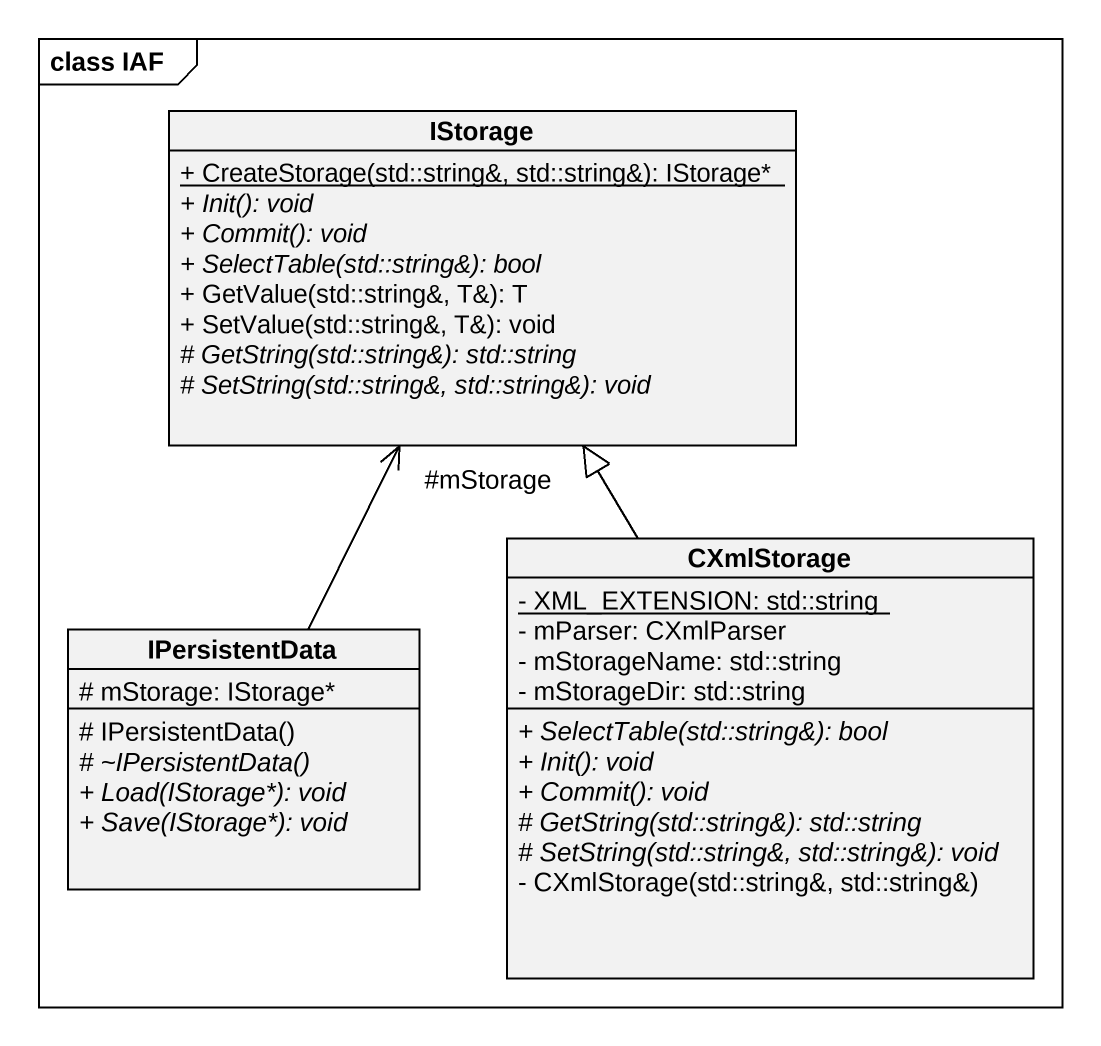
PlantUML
@startuml
mainframe class IAF
hide circle
hide empty members
skinparam classAttributeIconSize 0
class IStorage {
  {static} + CreateStorage(std::string&, std::string&): IStorage*
  {abstract} + Init(): void
  {abstract} + Commit(): void
  {abstract} + SelectTable(std::string&): bool
  + GetValue(std::string&, T&): T
  + SetValue(std::string&, T&): void
  {abstract} # GetString(std::string&): std::string
  {abstract} # SetString(std::string&, std::string&): void
}
class IPersistentData {
  # mStorage: IStorage*
  # IPersistentData()
  {abstract} # ~IPersistentData()
  {abstract} + Load(IStorage*): void
  {abstract} + Save(IStorage*): void
}
class CXmlStorage {
  {static} - XML_EXTENSION: std::string
  - mParser: CXmlParser
  - mStorageName: std::string
  - mStorageDir: std::string
  {abstract} + SelectTable(std::string&): bool
  {abstract} + Init(): void
  {abstract} + Commit(): void
  {abstract} # GetString(std::string&): std::string
  {abstract} # SetString(std::string&, std::string&): void
  - CXmlStorage(std::string&, std::string&)
}
IPersistentData -up-> "#mStorage" IStorage
CXmlStorage -up-|> IStorage
@enduml
